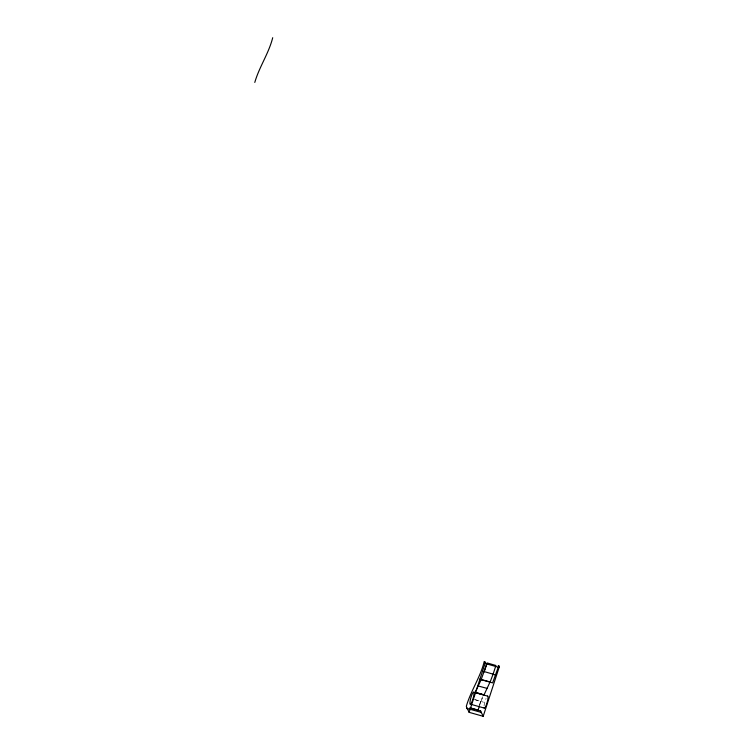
<?xml version="1.0" encoding="UTF-8"?>
<svg xmlns="http://www.w3.org/2000/svg" width="754" height="754" viewBox="0 0 754 754"><rect width="100%" height="100%" fill="white"/><g stroke="black" fill="none" stroke-linecap="round" stroke-linejoin="round"><path stroke-width="0.57" stroke-dasharray="3.77 2.83" d="M479.205 705.263L482.56 696.809M479.846 704.754L480.882 701.38L473.201 699.137M480.92 701.465L483.418 696.017M475.369 699.825L483.484 702.191M484.059 705.763A6.23 1.169 -74.2 0 1 486.057 698.449"/><path stroke-width="1.13" d="M254.786 82.431C259.216 66.927 268.782 53.43 272.712 37.7M466.283 706.413C470.713 690.909 480.279 677.412 484.209 661.682M498.262 665.65L498.545 666.234A3.252 0.613 -74.2 0 1 499.11 667.413L483.191 716.3L469.129 712.332L485.058 663.454A3.252 0.613 -74.2 0 0 484.492 662.266L484.407 661.503L484.718 662.135M486.698 664.095L484.191 671.776L482.485 671.296M481.137 679.656L486.773 664.029M478.055 710.249L479.469 705.716M493.116 674.114L495.585 666.517M479.421 679.175L492.626 682.898L498.187 667.337M490.062 682.172L493.097 674.161L484.304 671.616M475.19 692.323L481.231 679.533L490.081 681.946M483.804 695.367L490.043 682.021M485.105 662.954L486.594 663.567M487.131 662.945L495.981 665.509M485.058 663.454L499.11 667.413L498.828 666.828M493.116 674.302L495.68 675.019M478.187 685.97L487.046 688.383M475.18 692.313L483.993 694.811M475.105 692.474L483.917 694.971M473.738 692.2A6.23 1.169 -74.2 0 1 471.929 701.823A6.23 1.169 -74.2 0 1 470.223 700.428A6.23 1.169 -74.2 0 1 473.738 692.2L487.791 696.168M470.185 704.104L484.238 708.072M470.345 707.883L478.055 710.07M469.817 707.921L480.618 710.975L483.191 716.3M469.129 712.332L466.566 707.007A5.975 1.122 -74.2 0 0 467.282 708.477L481.335 712.445A5.975 1.122 -74.2 0 1 480.684 712.285M480.609 711.305A5.975 1.122 -74.2 0 1 480.618 710.975M487.48 696.168A6.23 1.169 -74.2 0 1 486.999 702.926A6.23 1.169 -74.2 0 1 484.04 707.657"/></g></svg>
